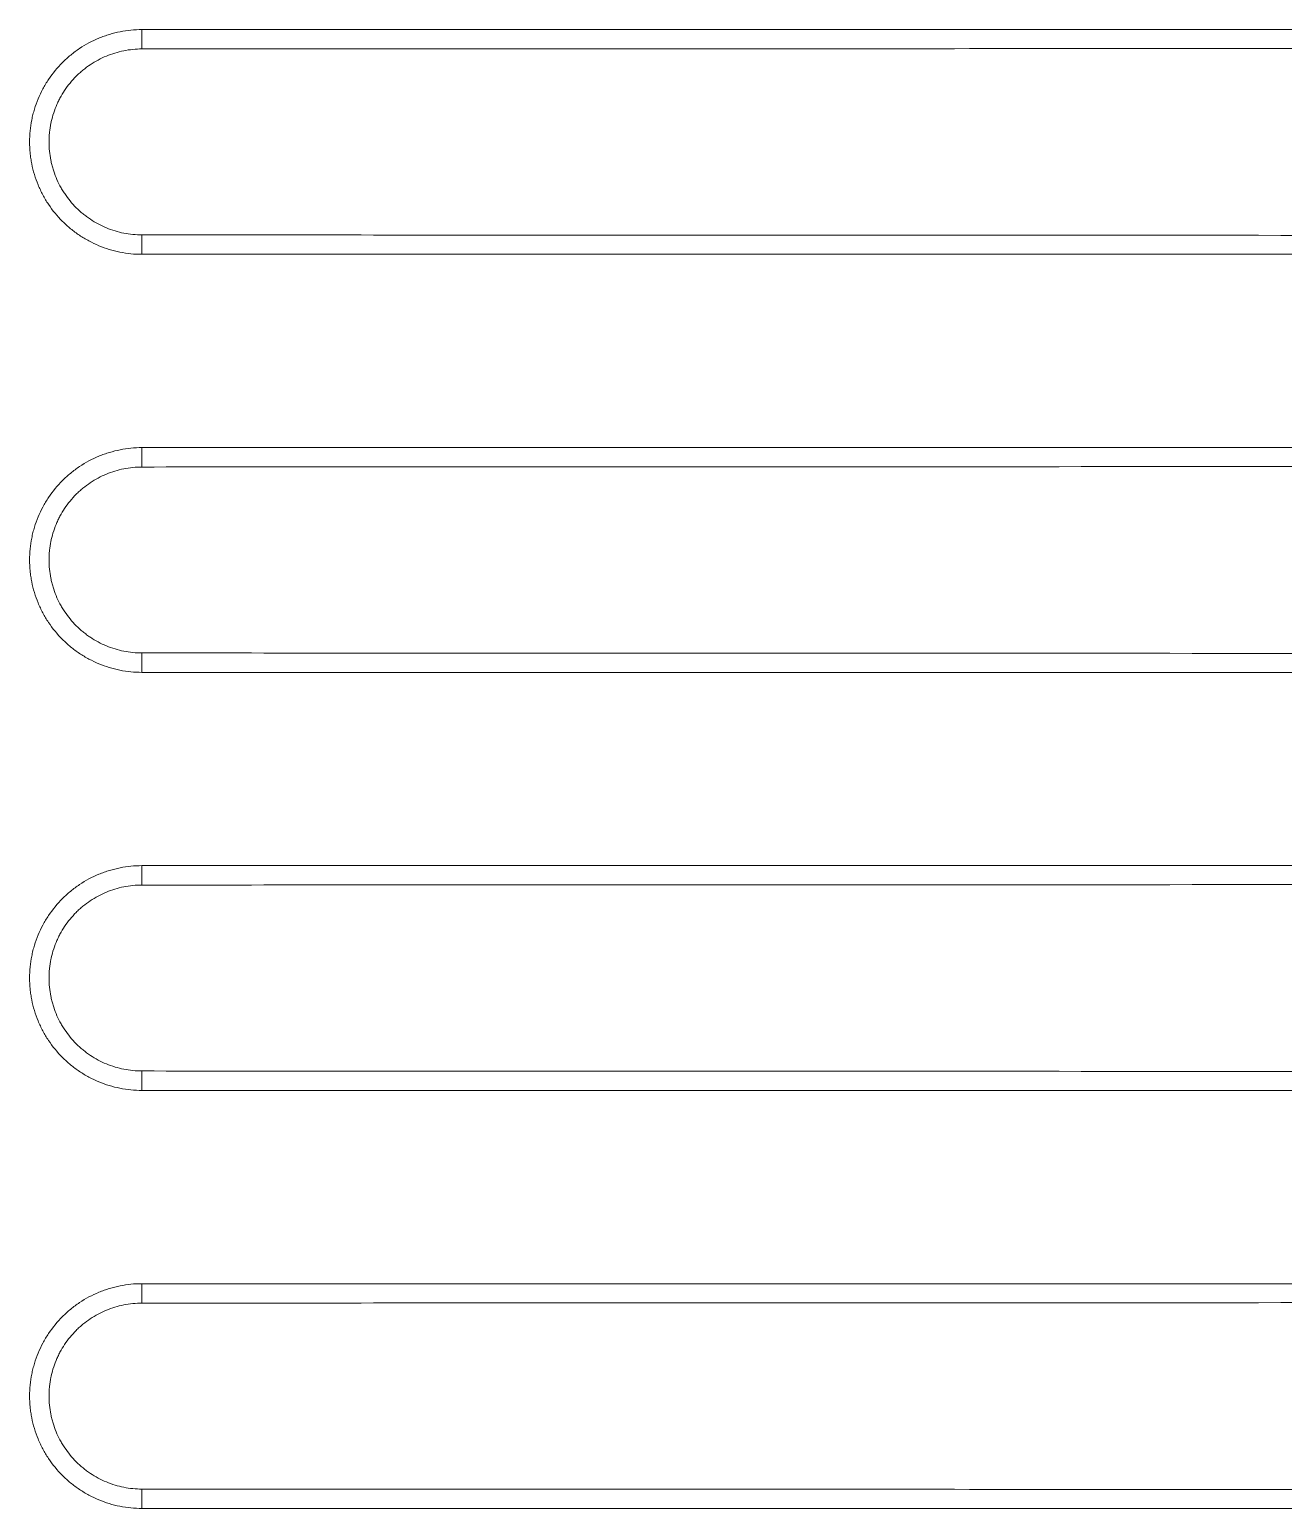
# Model space of a CAD drawing. Header units: millimetres. Extents: x -195 to 1349, y 148 to 750.
# Drawn here: x 928.65 to 942.15, y 327.53 to 343.44 of the extents above; entities that cross this region are included whole.
import ezdxf

# ---------------------------------------------------------------- set-up
doc = ezdxf.new("R2010")
doc.units = ezdxf.units.MM
doc.layers.add('4', color=7, linetype='CONTINUOUS', true_color=0xffffff)

msp = doc.modelspace()

# ---------------------------------------------------------------- linework, layer by layer
at = {"layer": '4', "color": 7, "linetype": 'Continuous', "lineweight": 18}
for points, knots in [([(929.8594313055573, 343.4448865839693), (929.779525715519, 343.444886583966), (929.700956204602, 343.4370463798177), (929.5850239839688, 343.4140073770349), (929.546706784064, 343.4044095924491), (929.4897199045556, 343.3871438973496), (929.4707745079874, 343.3808967276975), (929.4331931270101, 343.3674644139954), (929.4146442308963, 343.36031221749), (929.3231063708101, 343.3223752770695), (929.2536432515194, 343.2852322045211), (929.1714803029906, 343.2303890263139), (929.155288129558, 343.2189868362162), (929.123380177806, 343.1953233493496), (929.1076248432634, 343.1830290045037), (929.0613902878572, 343.1450934435926), (929.0320293707007, 343.1185014840829), (928.9483422880575, 343.0348125615028), (928.898271486315, 342.9739274545932), (928.8430039835482, 342.8913038845338), (928.8322951487811, 342.8744001107251), (928.811817372218, 342.8402357925248), (928.8020375923232, 342.8229648220594), (928.7740463523846, 342.7705974957131), (928.7571772448216, 342.7349490884828), (928.7270093727261, 342.6621839468008), (928.7137066854143, 342.6250688256183), (928.6964415581062, 342.5682903144032), (928.6911358663485, 342.5491793455552), (928.6814408922962, 342.5105805283972), (928.6770455343084, 342.4910513592795), (928.6576171830483, 342.3934803849387), (928.649924485854, 342.3150101963772), (928.6498451867697, 342.1967014010235), (928.6517747237405, 342.1571621273142), (928.6575940911006, 342.0976991722063), (928.6600293548971, 342.0778394347233), (928.665836808358, 342.0385059544802), (928.6692132170351, 342.0189776156818), (928.6884766588119, 341.9220331953863), (928.7112867196786, 341.8466441771395), (928.7490984030813, 341.7551306839213), (928.7571380273093, 341.7369677351212), (928.7741710200253, 341.7009210939395), (928.7831542322167, 341.6830660334153), (928.8112279826489, 341.6304977722926), (928.8315226628542, 341.5965841521896), (928.8971597528665, 341.4982507897088), (928.9471212440408, 341.4371425024442), (929.017629400179, 341.3665327614531), (929.0320686350977, 341.3527699251378), (929.0614672371324, 341.3260968360053), (929.1064139604259, 341.2872979314001), (929.1538717690482, 341.2520807557826), (929.2193439964915, 341.2082556098924), (929.2531949740023, 341.1879332417504), (929.3231227673685, 341.1504633675982), (929.3593642346974, 341.1332645453747), (929.4692732684332, 341.0876750600502), (929.544621948979, 341.0646675031336), (929.6608101907664, 341.0414165845723), (929.7001179244796, 341.0355451542284), (929.7796199187956, 341.0277060314402), (929.8194739200198, 341.025767030558), (929.859428759792, 341.0257669516313)], [0, 0, 0, 0, 0.06250000000001088, 0.06250000000001088, 0.09375000000002172, 0.09375000000002172, 0.1093750000000263, 0.1093750000000263, 0.125000000000031, 0.125000000000031, 0.1875000000000436, 0.1875000000000436, 0.2031250000000429, 0.2031250000000429, 0.2187500000000422, 0.2187500000000422, 0.2500000000000528, 0.2500000000000528, 0.31250000000007, 0.31250000000007, 0.3281250000000705, 0.3281250000000705, 0.343750000000071, 0.343750000000071, 0.3750000000000724, 0.3750000000000724, 0.4062500000000738, 0.4062500000000738, 0.4218750000000813, 0.4218750000000813, 0.4375000000000888, 0.4375000000000888, 0.5000000000001081, 0.5000000000001081, 0.5312500000001233, 0.5312500000001233, 0.546875000000131, 0.546875000000131, 0.5625000000001386, 0.5625000000001386, 0.625000000000156, 0.625000000000156, 0.6406250000001564, 0.6406250000001564, 0.6562500000001568, 0.6562500000001568, 0.6875000000001523, 0.6875000000001523, 0.7500000000001282, 0.7500000000001282, 0.7656250000001145, 0.7656250000001145, 0.7812500000001008, 0.8125000000000888, 0.8125000000000888, 0.8437500000000768, 0.8437500000000768, 0.8750000000000648, 0.8750000000000648, 0.9375000000000367, 0.9375000000000367, 0.9687500000000183, 0.9687500000000183, 1, 1, 1, 1]), ([(946.8880304366508, 343.444886583969), (944.3433805259689, 343.4448865839341), (941.798730615287, 343.4448865839882), (937.5216391145302, 343.4448865840702), (935.7891975244554, 343.4448865841009), (932.6576477247728, 343.4448865840984), (931.258539515165, 343.4448865840762), (929.8594313055573, 343.4448865840175)], [0, 0, 0, 0, 0.4483016878415163, 0.4483016878415163, 0.7535132164125566, 0.7535132164125566, 1, 1, 1, 1]), ([(929.8594289983554, 341.2344874425121), (929.7933529688996, 341.2345117773559), (929.728366833125, 341.2409226283802), (929.6325019203332, 341.2599982631438), (929.6008169436445, 341.2679389097182), (929.5379953916525, 341.2870337037622), (929.5067733439446, 341.2982413588609), (929.4461977947499, 341.3233568562872), (929.3872089130888, 341.3513319307582), (929.3312661829971, 341.3847969424197), (929.2904879042521, 341.4120201413516), (929.2770892984325, 341.4214444552842), (929.250687660827, 341.4410060078179), (929.2376518129674, 341.4511713093444), (929.1994086675288, 341.4825533775952), (929.1751491370389, 341.5045729482136), (929.1059312573907, 341.5737956256762), (929.0645188233509, 341.624149550122), (929.0188099910631, 341.6924738073776), (929.0099552814056, 341.7064545148057), (928.9930155394675, 341.7347230363418), (928.984925034431, 341.7490127848394), (928.9617626413078, 341.7923366174327), (928.9477924486273, 341.8218222447551), (928.9228278591308, 341.882013165434), (928.9118054810742, 341.9127069903394), (928.897517776715, 341.9596682217799), (928.893129854469, 341.9754755187495), (928.8851140409863, 342.0074016206177), (928.8814804160653, 342.0235572284823), (928.8718268431376, 342.0719952599209), (928.8622787455286, 342.1367512859887), (928.8589880719649, 342.2018311368926), (928.8589290411128, 342.2670782269302), (928.8604813977202, 342.2997836346212), (928.8652829824694, 342.3489697277286), (928.8673011005328, 342.3654027393599), (928.8721175178711, 342.3979479369517), (928.8861255418735, 342.4787327780643), (928.9096985054293, 342.5567062050405), (928.9409586469951, 342.632420146653), (928.9476013285139, 342.6474481106277), (928.9616766653675, 342.6772718422795), (928.9691045127615, 342.6920511842189), (928.9923219600021, 342.7355544359855), (929.0091165183046, 342.7636105492993), (929.0633953965319, 342.8449792338912), (929.104709035554, 342.8955395037318), (929.1630042311897, 342.9539579293676), (929.17496045133, 342.9653478384921), (929.1992913465733, 342.9874150376789), (929.2116892371286, 342.9981162512188), (929.2495640002251, 343.0292459526034), (929.275716634061, 343.0487081231396), (929.3298719476328, 343.0849869570068), (929.3578546242584, 343.1018322241536), (929.4156894063244, 343.1328495342847), (929.4456827174263, 343.1470647385337), (929.5063158007036, 343.1722405619653), (929.5678345326594, 343.1942524091132), (929.6310449495369, 343.2102207187909), (929.6951289457412, 343.2230681698944), (929.7276331580381, 343.2279631657434), (929.7934039356965, 343.234519898595), (929.8263752351088, 343.236153990806), (929.8594312807461, 343.2361660939239)], [0, 0, 0, 0, 0.06249999999996864, 0.06249999999996864, 0.09374999999995427, 0.09374999999995427, 0.1249999999999399, 0.1249999999999399, 0.1562499999999255, 0.1874999999999112, 0.1874999999999112, 0.2031249999999077, 0.2031249999999077, 0.2187499999999042, 0.2187499999999042, 0.2499999999998971, 0.2499999999998971, 0.3124999999998925, 0.3124999999998925, 0.3281249999998987, 0.3281249999998987, 0.3437499999999048, 0.3437499999999048, 0.3749999999999117, 0.3749999999999117, 0.4062499999999186, 0.4062499999999186, 0.421874999999924, 0.421874999999924, 0.4374999999999294, 0.4374999999999294, 0.4687499999999272, 0.4999999999999251, 0.4999999999999251, 0.531249999999923, 0.531249999999923, 0.5468749999999153, 0.5468749999999153, 0.5624999999999076, 0.6249999999999005, 0.6249999999999005, 0.6406249999999005, 0.6406249999999005, 0.6562499999999006, 0.6562499999999006, 0.6874999999999064, 0.6874999999999064, 0.7499999999999182, 0.7499999999999182, 0.7656249999999187, 0.7656249999999187, 0.7812499999999194, 0.7812499999999194, 0.8124999999999308, 0.8124999999999308, 0.8437499999999424, 0.8437499999999424, 0.8749999999999539, 0.8749999999999539, 0.9062499999999655, 0.9374999999999769, 0.9374999999999769, 0.9687499999999885, 0.9687499999999885, 1, 1, 1, 1]), ([(946.8880304366508, 343.2424009329093), (944.3434155779585, 343.2414692494294), (941.7988007192662, 343.2405375660386), (937.5217267445042, 343.2389715613472), (935.7892676284346, 343.2383372400496), (932.6576827684919, 343.2371906438302), (931.258557024619, 343.2366783689196), (929.859431280746, 343.2361660939723)], [0, 0, 0, 0, 0.4482955119317479, 0.4482955119317479, 0.7535101276863698, 0.7535101276863698, 1, 1, 1, 1]), ([(946.8880304366504, 341.2282526026886), (944.3434155779582, 341.229184286213), (941.798800719266, 341.2301159696696), (937.5217267445032, 341.2316819744215), (935.7892676284328, 341.2323162957298), (932.6576820076933, 341.2334628921935), (931.2585555030244, 341.2339751673478), (929.8594289983554, 341.234487442511)], [0, 0, 0, 0, 0.448295451845468, 0.448295451845468, 0.7535100266914697, 0.7535100266914697, 1, 1, 1, 1]), ([(946.8880304366504, 341.0257669516289), (944.3433805259685, 341.0257669517084), (941.7987306152866, 341.02576695172), (937.5216391145291, 341.0257669516985), (935.7891975244535, 341.0257669516785), (932.6576468761825, 341.0257669516467), (931.2585378179873, 341.025766951634), (929.859428759792, 341.0257669516301)], [0, 0, 0, 0, 0.4483016208207015, 0.4483016208207015, 0.7535131037629493, 0.7535131037629493, 1, 1, 1, 1]), ([(929.8594313055571, 338.9448865839693), (929.779525714107, 338.944886583966), (929.7009562018244, 338.9370463795478), (929.5850239792127, 338.9140073759486), (929.5467067786594, 338.9044095910263), (929.4897198981965, 338.8871438953156), (929.4707745012877, 338.8808967254324), (929.4331931197664, 338.8674644112769), (929.4146442233905, 338.860312214527), (929.32310636202, 338.822375272836), (929.2536432418335, 338.7852321990337), (929.1714802923478, 338.7303890189655), (929.1552881187378, 338.7189868284707), (929.1233801666413, 338.6953233407906), (929.1076248319177, 338.6830289955065), (929.0613902762417, 338.6450934334384), (929.0320293589481, 338.6185014731192), (928.9483422760788, 338.5348125479456), (928.8982714743444, 338.4739274391658), (928.8430039718947, 338.3913038664953), (928.832295137225, 338.3744000921545), (928.8118173609821, 338.34023577307), (928.802037581259, 338.3229648021579), (928.7740463418751, 338.270597474455), (928.7571772347366, 338.2349490662978), (928.7270093636241, 338.1621839227068), (928.7137066768607, 338.1250688005463), (928.6964415504873, 338.0682902878183), (928.6911358590598, 338.0491793184584), (928.6814408857114, 338.0105805002586), (928.6770455281252, 337.9910513306905), (928.6576171789492, 337.8934803544981), (928.6499244836035, 337.8150101644458), (928.6498451878613, 337.6967013668259), (928.6517747259868, 337.657162092359), (928.6575940952206, 337.5976991361073), (928.6600293596466, 337.5778393984172), (928.6658368143815, 337.5385059178221), (928.6692132237297, 337.5189775788578), (928.6884766687886, 337.422033157711), (928.7112867325475, 337.3466441388612), (928.7490984199044, 337.2551306449885), (928.7571380449733, 337.2369676960721), (928.7741710393742, 337.2009210546588), (928.7831542522924, 337.183065994296), (928.8112280049902, 337.1304977335134), (928.8315226867386, 337.0965841136604), (928.8971597816311, 336.9982507521097), (928.9471212761752, 336.9371424655487), (929.0176294369887, 336.8665327257689), (929.0320686725227, 336.8527698900396), (929.0614672760562, 336.826096801833), (929.1064140016279, 336.7872978986595), (929.15387181255, 336.7520807245041), (929.219344043211, 336.7082555807795), (929.2531950223499, 336.6879332137478), (929.3231228190881, 336.6504633419811), (929.3593642879027, 336.6332645212556), (929.4692733251283, 336.5876750406331), (929.5446220080669, 336.564667487086), (929.6608102535927, 336.5414165741116), (929.7001179889817, 336.5355451456851), (929.7796199849147, 336.5277060271039), (929.8194739868941, 336.5257670283689), (929.8594288273705, 336.5257669516311)], [0, 0, 0, 0, 0.06249999999996947, 0.06249999999996947, 0.09374999999995527, 0.09374999999995527, 0.109374999999955, 0.109374999999955, 0.1249999999999547, 0.1249999999999547, 0.1874999999999249, 0.1874999999999249, 0.203124999999919, 0.203124999999919, 0.2187499999999131, 0.2187499999999131, 0.2499999999999166, 0.2499999999999166, 0.3124999999999313, 0.3124999999999313, 0.3281249999999327, 0.3281249999999327, 0.3437499999999342, 0.3437499999999342, 0.3749999999999222, 0.3749999999999222, 0.4062499999999102, 0.4062499999999102, 0.4218749999999094, 0.4218749999999094, 0.4374999999999087, 0.4374999999999087, 0.4999999999999035, 0.4999999999999035, 0.5312499999999009, 0.5312499999999009, 0.5468749999999045, 0.5468749999999045, 0.5624999999999081, 0.5624999999999081, 0.6249999999999246, 0.6249999999999246, 0.6406249999999283, 0.6406249999999283, 0.6562499999999319, 0.6562499999999319, 0.6874999999999445, 0.6874999999999445, 0.7499999999999696, 0.7499999999999696, 0.765624999999972, 0.765624999999972, 0.7812499999999745, 0.8124999999999793, 0.8124999999999793, 0.8437499999999841, 0.8437499999999841, 0.874999999999989, 0.874999999999989, 0.9374999999999946, 0.9374999999999946, 0.9687499999999972, 0.9687499999999972, 1, 1, 1, 1]), ([(946.8880304366508, 338.944886583969), (944.3433805259689, 338.9448865839341), (941.7987306152869, 338.9448865839881), (937.5216391145302, 338.9448865840702), (935.7891975244554, 338.9448865841009), (932.6576477247727, 338.9448865840984), (931.2585395151649, 338.9448865840762), (929.8594313055571, 338.9448865840175)], [0, 0, 0, 0, 0.4483016878415091, 0.4483016878415091, 0.753513216412544, 0.753513216412544, 1, 1, 1, 1]), ([(929.8594290594119, 336.7344874424896), (929.7933530286871, 336.7345117733808), (929.7283668912771, 336.740922620648), (929.6325019755194, 336.759998250243), (929.6008169977563, 336.7679388951727), (929.5379954434468, 336.7870336861173), (929.5067733945314, 336.7982413397465), (929.4461978428948, 336.823356834466), (929.3872086812275, 336.8513314063937), (929.3312662257504, 336.8847969158557), (929.2904879448095, 336.9120201132872), (929.2770893382585, 336.9214444267703), (929.2506876991484, 336.9410059784307), (929.2376518505063, 336.9511712795583), (929.1994087029002, 336.9825533465337), (929.1751491709409, 337.0045729164119), (929.1059312868533, 337.0737955920066), (929.0645188497288, 337.1241495156011), (929.0188100136045, 337.1924737724563), (929.0099553031573, 337.206454479815), (928.9930155597852, 337.2347230011283), (928.9849250540383, 337.2490127495433), (928.9617626587935, 337.2923365819699), (928.9477924647108, 337.321822209288), (928.9228278723893, 337.3820131301558), (928.9118054929862, 337.4127069552837), (928.8975177866082, 337.4596681872139), (928.8931298636969, 337.4754754843759), (928.8851140489066, 337.5074015866907), (928.8814804233566, 337.5235571947522), (928.8718268486349, 337.5719952266259), (928.862278748684, 337.6367512534748), (928.858988073014, 337.701831105545), (928.8589290401194, 337.7670781969447), (928.8604813958149, 337.799783605417), (928.8652829792748, 337.8489696998475), (928.867301096913, 337.8654027118038), (928.872117513426, 337.8979479100115), (928.8861255354755, 337.9787327527584), (928.9096984974927, 338.0567061818651), (928.9409586380402, 338.1324201259519), (928.9476013193815, 338.1474480904391), (928.9616766559427, 338.1772718231483), (928.9691045031109, 338.1920511654099), (928.9923219497775, 338.2355544182802), (929.0091165077843, 338.2636105323861), (929.0633953854085, 338.3449792195009), (929.1047090244288, 338.395539491198), (929.1630042207544, 338.4539579192565), (929.1749604407703, 338.4653478286002), (929.1992913360223, 338.4874150284244), (929.2116892266072, 338.4981162422881), (929.2495639898693, 338.5292459446582), (929.275716623916, 338.5487081158698), (929.3298719381253, 338.5849869511114), (929.3578546151932, 338.6018322189313), (929.4156893983912, 338.6328495303906), (929.4456827099692, 338.6470647351646), (929.506315793835, 338.6722405593862), (929.5678344773823, 338.6942525830821), (929.6310449446642, 338.7102207176706), (929.6951289422998, 338.723068169348), (929.7276331557927, 338.7279631654618), (929.7934039344964, 338.7345198985331), (929.8263752344833, 338.7361539908057), (929.8594312807465, 338.7361660939239)], [0, 0, 0, 0, 0.06250000000001867, 0.06250000000001867, 0.09375000000002019, 0.09375000000002019, 0.1250000000000217, 0.1250000000000217, 0.1562500000000233, 0.1875000000000248, 0.1875000000000248, 0.2031250000000219, 0.2031250000000219, 0.218750000000019, 0.218750000000019, 0.2500000000000233, 0.2500000000000233, 0.312500000000032, 0.312500000000032, 0.3281250000000333, 0.3281250000000333, 0.3437500000000345, 0.3437500000000345, 0.375000000000037, 0.375000000000037, 0.4062500000000396, 0.4062500000000396, 0.4218750000000409, 0.4218750000000409, 0.4375000000000421, 0.4375000000000421, 0.4687500000000446, 0.5000000000000471, 0.5000000000000471, 0.5312500000000496, 0.5312500000000496, 0.5468750000000568, 0.5468750000000568, 0.5625000000000641, 0.6250000000000667, 0.6250000000000667, 0.6406250000000723, 0.6406250000000723, 0.6562500000000778, 0.6562500000000778, 0.6875000000000826, 0.6875000000000826, 0.7500000000000923, 0.7500000000000923, 0.7656250000000948, 0.7656250000000948, 0.7812500000000973, 0.7812500000000973, 0.8125000000000834, 0.8125000000000834, 0.8437500000000695, 0.8437500000000695, 0.8750000000000556, 0.8750000000000556, 0.9062500000000417, 0.9375000000000279, 0.9375000000000279, 0.968750000000014, 0.968750000000014, 1, 1, 1, 1]), ([(946.8880304366508, 338.7424009329093), (944.3434155779585, 338.7414692494294), (941.7988007192662, 338.7405375660386), (937.5217267445042, 338.7389715613472), (935.7892676284346, 338.7383372400496), (932.6576827684921, 338.7371906438302), (931.2585570246192, 338.7366783689196), (929.8594312807465, 338.7361660939723)], [0, 0, 0, 0, 0.4482955119317614, 0.4482955119317614, 0.7535101276863927, 0.7535101276863927, 1, 1, 1, 1]), ([(946.8880304366504, 336.7282526026886), (944.3434155779582, 336.729184286213), (941.798800719266, 336.7301159696696), (937.5217267445032, 336.7316819744215), (935.7892676284328, 336.7323162957298), (932.6576820280454, 336.733462892186), (931.2585555437287, 336.7339751673329), (929.8594290594119, 336.7344874424886)], [0, 0, 0, 0, 0.4482954534528434, 0.4482954534528434, 0.7535100293932002, 0.7535100293932002, 1, 1, 1, 1]), ([(946.8880304366504, 336.5257669516288), (944.3433805259685, 336.5257669517083), (941.7987306152866, 336.52576695172), (937.5216391145291, 336.5257669516985), (935.7891975244535, 336.5257669516785), (932.6576468987088, 336.5257669516466), (931.2585378630397, 336.525766951634), (929.8594288273705, 336.5257669516301)], [0, 0, 0, 0, 0.4483016225998009, 0.4483016225998009, 0.7535131067532904, 0.7535131067532904, 1, 1, 1, 1]), ([(929.8594313055564, 334.4448865839693), (929.7795257233025, 334.4448865839657), (929.7009562199166, 334.4370463813054), (929.585024010193, 334.4140073830243), (929.5467068138644, 334.4044096002944), (929.48971993962, 334.3871439085651), (929.4707745449293, 334.3808967401876), (929.4331931669527, 334.3674644289854), (929.4146442722844, 334.3603122338288), (929.3231064192805, 334.3223753004138), (929.2536433049295, 334.28523223478), (929.1714803616774, 334.2303890668348), (929.1552881892239, 334.218986878927), (929.1233802393714, 334.195323396546), (929.107624905826, 334.1830290541171), (929.0613903519088, 334.145093499586), (929.0320294355082, 334.1185015445402), (928.9483423541114, 334.0348126362614), (928.898271552325, 333.9739275396649), (928.843004047809, 333.8913039840052), (928.8322952125059, 333.8744002131298), (928.8118174341763, 333.8402358998047), (928.8020376533354, 333.8229649318029), (928.7740464103385, 333.7705976129375), (928.7571773004338, 333.734949210819), (928.7270094229175, 333.662184079664), (928.7137067325818, 333.6250689638738), (928.6964416001201, 333.5682904610014), (928.6911359065413, 333.5491794949768), (928.6814409286079, 333.5105806835638), (928.6770455684049, 333.4910515169297), (928.6576172056521, 333.3934805527994), (928.6499244982637, 333.3150103724588), (928.6498451807502, 333.196701589602), (928.6517747113529, 333.15716232007), (928.6575940683808, 333.0976993712694), (928.6600293287067, 333.077839634929), (928.6658367751425, 333.0385061566265), (928.6692131801187, 333.0189778187432), (928.6884766037971, 332.9220334031426), (928.7112866487148, 332.8466443882211), (928.7490983103122, 332.7551308986123), (928.7571379299034, 332.7369679504533), (928.7741709133277, 332.7009213105487), (928.7831541215119, 332.6830662491339), (928.8112278594506, 332.6304979861366), (928.8315225311467, 332.5965843646546), (928.8971595942471, 332.4982509970445), (928.9471210668387, 332.4371427059008), (929.017629197195, 332.3665329582298), (929.0320684287223, 332.3527701186829), (929.0614670224916, 332.3260970244447), (929.1064137332211, 332.2872981119443), (929.1538715291622, 332.2520809282645), (929.2193437388618, 332.2082557704326), (929.2531947073943, 332.187933396168), (929.3231224821661, 332.150463508861), (929.3593639413019, 332.1332646783769), (929.4692729557933, 332.0876751671234), (929.544621623146, 332.0646675916272), (929.660809844317, 332.041416642257), (929.7001175687896, 332.0355452013395), (929.7796195541875, 332.0277060553527), (929.8194735512432, 332.02576704263), (929.859428387131, 332.0257669516321)], [0, 0, 0, 0, 0.06249999999996259, 0.06249999999996259, 0.09374999999994388, 0.09374999999994388, 0.1093749999999345, 0.1093749999999345, 0.1249999999999252, 0.1249999999999252, 0.1874999999999021, 0.1874999999999021, 0.2031249999999001, 0.2031249999999001, 0.2187499999998981, 0.2187499999998981, 0.2499999999998941, 0.2499999999998941, 0.312499999999894, 0.312499999999894, 0.3281249999998917, 0.3281249999998917, 0.3437499999998894, 0.3437499999998894, 0.3749999999998945, 0.3749999999998945, 0.4062499999998995, 0.4062499999998995, 0.4218749999998968, 0.4218749999998968, 0.4374999999998941, 0.4374999999998941, 0.4999999999998919, 0.4999999999998919, 0.5312499999998906, 0.5312499999998906, 0.5468749999998895, 0.5468749999998895, 0.5624999999998884, 0.5624999999998884, 0.624999999999897, 0.624999999999897, 0.6406249999999016, 0.6406249999999016, 0.6562499999999062, 0.6562499999999062, 0.6874999999999207, 0.6874999999999207, 0.7499999999999466, 0.7499999999999466, 0.7656249999999474, 0.7656249999999474, 0.781249999999948, 0.8124999999999579, 0.8124999999999579, 0.8437499999999677, 0.8437499999999677, 0.8749999999999776, 0.8749999999999776, 0.9374999999999931, 0.9374999999999931, 0.9687499999999966, 0.9687499999999966, 1, 1, 1, 1]), ([(946.8880304366508, 334.444886583969), (944.3433805259689, 334.4448865839341), (941.798730615287, 334.4448865839881), (937.5216391145302, 334.4448865840702), (935.7891975244554, 334.4448865841009), (932.6576477247725, 334.4448865840984), (931.2585395151644, 334.4448865840762), (929.8594313055564, 334.4448865840175)], [0, 0, 0, 0, 0.4483016878414908, 0.4483016878414908, 0.7535132164125137, 0.7535132164125137, 1, 1, 1, 1]), ([(929.8594292889783, 332.2344874424051), (929.7933532534823, 332.2345117584349), (929.7283671099228, 332.2409225915754), (929.6325021830139, 332.2599982017375), (929.6008172012114, 332.2679388404828), (929.5379956381885, 332.2870336197741), (929.5067735847335, 332.2982412678781), (929.4461980239153, 332.3233567524202), (929.3872091298576, 332.3513318145399), (929.3312663864986, 332.3847968159771), (929.2904880973012, 332.4120200077674), (929.2770894880008, 332.4214443195607), (929.2506878432339, 332.4410058679368), (929.2376519916493, 332.4511711675648), (929.199408835894, 332.4825532297448), (929.1751492984092, 332.50457279684), (929.1059313976302, 332.5737954654116), (929.0645189489072, 332.6241493858051), (929.0188100983585, 332.6924736411552), (929.0099553849424, 332.7064543482527), (928.9930156361784, 332.7347228687278), (928.9849251277606, 332.7490126168329), (928.9617627245387, 332.7923364486326), (928.947792525184, 332.8218220759344), (928.9228279222403, 332.8820129975123), (928.9118055377744, 332.9127068234771), (928.8975178238061, 332.9596680572485), (928.893129898394, 332.9754753551336), (928.8851140786869, 333.0074014591274), (928.8814804507721, 333.0235570679293), (928.8718268693044, 333.0719951014391), (928.8622787605484, 333.1367511312244), (928.8589880769581, 333.2018309876796), (928.8589290363839, 333.2670780842014), (928.8604813886512, 333.2997834956105), (928.865282967263, 333.3489695950162), (928.8673010833027, 333.3654026081944), (928.8721174967122, 333.3979478087178), (928.8861255114189, 333.4787326576099), (928.9096984676519, 333.556706094727), (928.9409586043703, 333.6324200481167), (928.9476012850442, 333.6474480145305), (928.9616766205062, 333.6772717512155), (928.969104466825, 333.6920510946887), (928.9923219113338, 333.735554351709), (929.0091164682283, 333.7636104687928), (929.0633953435845, 333.8449791653939), (929.104708982598, 333.8955394440709), (929.1630041815176, 333.9539578812388), (929.1749604010665, 333.9653477914064), (929.1992912963503, 333.9874149936273), (929.2116891870476, 333.9981162087089), (929.2495639509316, 334.029245914784), (929.2757165857709, 334.0487080885353), (929.3298719023771, 334.0849869289445), (929.357854581108, 334.1018321992956), (929.4156893685625, 334.1328495157486), (929.4456826819303, 334.1470647224963), (929.5063157680084, 334.1722405496886), (929.5678344545196, 334.1942525763681), (929.6310449263422, 334.2102207134578), (929.6951289293595, 334.2230681672932), (929.7276331473489, 334.227963164403), (929.7934039299828, 334.2345198983002), (929.8263752321299, 334.2361539908049), (929.8594312807465, 334.2361660939239)], [0, 0, 0, 0, 0.06250000000001808, 0.06250000000001808, 0.09375000000001928, 0.09375000000001928, 0.1250000000000205, 0.1250000000000205, 0.1562500000000217, 0.1875000000000229, 0.1875000000000229, 0.2031250000000271, 0.2031250000000271, 0.2187500000000314, 0.2187500000000314, 0.2500000000000501, 0.2500000000000501, 0.3125000000001064, 0.3125000000001064, 0.3281250000001223, 0.3281250000001223, 0.3437500000001382, 0.3437500000001382, 0.37500000000017, 0.37500000000017, 0.4062500000002018, 0.4062500000002018, 0.4218750000002177, 0.4218750000002177, 0.4375000000002336, 0.4375000000002336, 0.4687500000002525, 0.5000000000002713, 0.5000000000002713, 0.5312500000002902, 0.5312500000002902, 0.5468750000002931, 0.5468750000002931, 0.562500000000296, 0.6250000000002894, 0.6250000000002894, 0.6406250000002841, 0.6406250000002841, 0.6562500000002789, 0.6562500000002789, 0.6875000000002506, 0.6875000000002506, 0.7500000000002123, 0.7500000000002123, 0.7656250000002027, 0.7656250000002027, 0.7812500000001932, 0.7812500000001932, 0.8125000000001655, 0.8125000000001655, 0.843750000000138, 0.843750000000138, 0.8750000000001104, 0.8750000000001104, 0.9062500000000828, 0.9375000000000552, 0.9375000000000552, 0.9687500000000276, 0.9687500000000276, 1, 1, 1, 1]), ([(946.8880304366508, 334.2424009329093), (944.3434155779585, 334.2414692494294), (941.7988007192662, 334.2405375660386), (937.5217267445042, 334.2389715613472), (935.7892676284346, 334.2383372400496), (932.6576827684921, 334.2371906438302), (931.2585570246192, 334.2366783689196), (929.8594312807464, 334.2361660939723)], [0, 0, 0, 0, 0.4482955119317596, 0.4482955119317596, 0.7535101276863896, 0.7535101276863896, 1, 1, 1, 1]), ([(946.8880304366504, 332.2282526026886), (944.3434155779582, 332.229184286213), (941.798800719266, 332.2301159696696), (937.5217267445032, 332.2316819744215), (935.7892676284328, 332.2323162957298), (932.6576821045676, 332.2334628921579), (931.2585556967729, 332.2339751672769), (929.8594292889782, 332.2344874424045)], [0, 0, 0, 0, 0.4482954594964146, 0.4482954594964146, 0.7535100395514374, 0.7535100395514374, 1, 1, 1, 1]), ([(946.8880304366504, 332.0257669516288), (944.3433805259685, 332.0257669517083), (941.7987306152866, 332.02576695172), (937.5216391145291, 332.0257669516985), (935.7891975244535, 332.0257669516785), (932.6576467519621, 332.0257669516467), (931.2585375695465, 332.025766951634), (929.859428387131, 332.0257669516301)], [0, 0, 0, 0, 0.4483016110098809, 0.4483016110098809, 0.7535130872727527, 0.7535130872727527, 1, 1, 1, 1]), ([(929.859431305557, 329.9448865839693), (929.7795257240864, 329.9448865839658), (929.7009562214582, 329.9370463814552), (929.5850240128324, 329.9140073836271), (929.5467068168635, 329.904409601084), (929.4897199431489, 329.8871439096938), (929.4707745486471, 329.8808967414445), (929.4331931709723, 329.8674644304939), (929.4146442764495, 329.8603122354731), (929.3231064241584, 329.822375302763), (929.2536433103044, 329.785232237825), (929.1714803675831, 329.7303890709126), (929.1552881952282, 329.7189868832251), (929.1233802455668, 329.6953234012955), (929.1076249121217, 329.6830290591097), (929.0613903583542, 329.6450935052205), (929.0320294420299, 329.618501550624), (928.9483423607583, 329.5348126437843), (928.8982715589674, 329.4739275482256), (928.8430040542754, 329.3913039940147), (928.8322952189183, 329.3744002234346), (928.811817440411, 329.3402359106), (928.8020376594748, 329.3229649428461), (928.7740464161702, 329.2705976247335), (928.7571773060299, 329.2349492231293), (928.7270094279681, 329.1621840930335), (928.713706737328, 329.125068977786), (928.6964416043479, 329.068290475753), (928.6911359105857, 329.0491795100126), (928.6814409322618, 329.0105806991776), (928.6770455718358, 328.9910515327935), (928.6576172079267, 328.8934805696906), (928.6499244995124, 328.8150103901772), (928.6498451801446, 328.6967016085778), (928.6517747101063, 328.6571623394664), (928.6575940660946, 328.5976993913004), (928.6600293260713, 328.5778396550748), (928.6658367718001, 328.5385061769675), (928.6692131764039, 328.5189778391764), (928.6884765982611, 328.4220334240482), (928.7112866415739, 328.3466444094613), (928.7490983009773, 328.2551309202157), (928.7571379201017, 328.2369679721212), (928.7741709025913, 328.200921332345), (928.783154110372, 328.1830662708406), (928.8112278470537, 328.1304980076547), (928.8315225178936, 328.096584386034), (928.8971595782859, 327.9982510179076), (928.9471210490078, 327.9371427263735), (929.0176291767698, 327.8665329780304), (929.0320684079558, 327.8527701381584), (929.0614670008933, 327.8260970434063), (929.1064137103587, 327.7872981301115), (929.1538715050237, 327.7520809456204), (929.2193437129379, 327.708255786587), (929.2531946805669, 327.6879334117063), (929.3231224534677, 327.6504635230755), (929.3593639117792, 327.6332646917602), (929.4692729243338, 327.5876751778976), (929.544621590359, 327.5646676005318), (929.6608098094557, 327.5414166480615), (929.7001175329983, 327.5355452060801), (929.779619517499, 327.5277060577588), (929.819473514135, 327.5257670438447), (929.8594283496318, 327.5257669516322)], [0, 0, 0, 0, 0.06250000000002162, 0.06250000000002162, 0.09375000000002703, 0.09375000000002703, 0.1093750000000297, 0.1093750000000297, 0.1250000000000324, 0.1250000000000324, 0.1875000000000558, 0.1875000000000558, 0.2031250000000541, 0.2031250000000541, 0.2187500000000523, 0.2187500000000523, 0.2500000000000557, 0.2500000000000557, 0.3125000000000625, 0.3125000000000625, 0.3281250000000679, 0.3281250000000679, 0.3437500000000734, 0.3437500000000734, 0.3750000000000843, 0.3750000000000843, 0.4062500000000953, 0.4062500000000953, 0.4218750000001007, 0.4218750000001007, 0.4375000000001061, 0.4375000000001061, 0.5000000000001195, 0.5000000000001195, 0.5312500000001206, 0.5312500000001206, 0.5468750000001207, 0.5468750000001207, 0.5625000000001208, 0.5625000000001208, 0.6250000000000951, 0.6250000000000951, 0.6406250000000858, 0.6406250000000858, 0.6562500000000765, 0.6562500000000765, 0.6875000000000674, 0.6875000000000674, 0.7500000000000523, 0.7500000000000523, 0.7656250000000485, 0.7656250000000485, 0.7812500000000446, 0.8125000000000371, 0.8125000000000371, 0.8437500000000294, 0.8437500000000294, 0.8750000000000218, 0.8750000000000218, 0.9375000000000067, 0.9375000000000067, 0.9687500000000034, 0.9687500000000034, 1, 1, 1, 1]), ([(946.8880304366508, 329.944886583969), (944.3433805259689, 329.9448865839341), (941.798730615287, 329.9448865839882), (937.5216391145302, 329.9448865840702), (935.7891975244554, 329.9448865841009), (932.6576477247727, 329.9448865840984), (931.2585395151648, 329.9448865840762), (929.859431305557, 329.9448865840175)], [0, 0, 0, 0, 0.4483016878415069, 0.4483016878415069, 0.7535132164125403, 0.7535132164125403, 1, 1, 1, 1]), ([(929.8594293869558, 327.7344874423691), (929.7933533494236, 327.7345117520562), (929.7283672032397, 327.7409225791675), (929.6325022715714, 327.7599981810357), (929.6008172880448, 327.7679388171416), (929.537995721303, 327.7870335914592), (929.5067736659107, 327.7982412372051), (929.4461981011736, 327.8233567174036), (929.3872092029369, 327.8513317753594), (929.3312664551049, 327.8847967733495), (929.290488162384, 327.9120199627321), (929.2770895519099, 327.9214442738044), (929.2506879047288, 327.9410058207787), (929.2376520518883, 327.9511711197667), (929.1994088926549, 327.9825531799001), (929.175149352812, 328.0045727458074), (929.1059314449092, 328.0737954113818), (929.064518991236, 328.1241493304091), (929.018810134531, 328.1924735851167), (929.0099554198478, 328.2064542921028), (928.9930156687824, 328.2347228122202), (928.9849251592248, 328.249012560193), (928.9617627525984, 328.292336391725), (928.9477925509934, 328.3218220190201), (928.9228279435164, 328.3820129409009), (928.9118055568897, 328.4127067672229), (928.897517839682, 328.4596680017801), (928.8931299132025, 328.4754752999739), (928.8851140913969, 328.5074014046843), (928.8814804624728, 328.5235570138022), (928.8718268781261, 328.5719950480103), (928.8622787656119, 328.6367510790487), (928.8589880786415, 328.7018309373755), (928.8589290347895, 328.7670780360833), (928.860481385594, 328.799783448746), (928.8652829621367, 328.8489695502751), (928.867301077494, 328.8654025639747), (928.8721174895791, 328.8979477654864), (928.8861255011517, 328.9787326170012), (928.909698454916, 329.0567060575372), (928.9409585900003, 329.1324200148973), (928.9476012703894, 329.1474479821334), (928.9616766053821, 329.1772717205151), (928.9691044513385, 329.1920510645056), (928.9923218949262, 329.2355543232969), (929.0091164513462, 329.2636104416518), (929.0633953257343, 329.3449791423015), (929.1047089647451, 329.3955394239576), (929.1630041647719, 329.4539578650133), (929.1749603841213, 329.4653477755325), (929.1992912794187, 329.4874149787763), (929.2116891701639, 329.4981161943778), (929.2495639343135, 329.5292459020341), (929.275716569491, 329.5487080768693), (929.3298718871204, 329.584986919484), (929.3578545665607, 329.6018321909153), (929.415689355832, 329.6328495094997), (929.4456826699636, 329.6470647170896), (929.5063157569862, 329.6722405455499), (929.5678344447622, 329.6942525735026), (929.6310449185228, 329.71022071166), (929.6951289238368, 329.7230681664164), (929.7276331437455, 329.7279631639511), (929.7934039280567, 329.7345198982009), (929.8263752311248, 329.7361539908045), (929.8594312807458, 329.7361660939239)], [0, 0, 0, 0, 0.06250000000006857, 0.06250000000006857, 0.09375000000010288, 0.09375000000010288, 0.1250000000001372, 0.1250000000001372, 0.1562500000001715, 0.1875000000002058, 0.1875000000002058, 0.2031250000002247, 0.2031250000002247, 0.2187500000002437, 0.2187500000002437, 0.2500000000002733, 0.2500000000002733, 0.3125000000003325, 0.3125000000003325, 0.32812500000034, 0.32812500000034, 0.3437500000003475, 0.3437500000003475, 0.3750000000003445, 0.3750000000003445, 0.4062500000003416, 0.4062500000003416, 0.4218750000003337, 0.4218750000003337, 0.4375000000003259, 0.4375000000003259, 0.4687500000002973, 0.5000000000002688, 0.5000000000002688, 0.5312500000002403, 0.5312500000002403, 0.5468750000002266, 0.5468750000002266, 0.562500000000213, 0.6250000000001923, 0.6250000000001923, 0.6406250000001799, 0.6406250000001799, 0.6562500000001673, 0.6562500000001673, 0.6875000000001422, 0.6875000000001422, 0.7500000000000919, 0.7500000000000919, 0.7656250000000818, 0.7656250000000818, 0.7812500000000716, 0.7812500000000716, 0.8125000000000614, 0.8125000000000614, 0.8437500000000512, 0.8437500000000512, 0.875000000000041, 0.875000000000041, 0.9062500000000308, 0.9375000000000204, 0.9375000000000204, 0.9687500000000102, 0.9687500000000102, 1, 1, 1, 1]), ([(946.8880304366508, 329.7424009329093), (944.3434155779585, 329.7414692494294), (941.7988007192662, 329.7405375660386), (937.5217267445042, 329.7389715613472), (935.7892676284346, 329.7383372400496), (932.6576827684919, 329.7371906438302), (931.2585570246188, 329.7366783689196), (929.8594312807456, 329.7361660939723)], [0, 0, 0, 0, 0.4482955119317397, 0.4482955119317397, 0.7535101276863563, 0.7535101276863563, 1, 1, 1, 1]), ([(946.8880304366504, 327.7282526026886), (944.3434155779582, 327.729184286213), (941.798800719266, 327.7301159696696), (937.5217267445032, 327.7316819744215), (935.7892676284328, 327.7323162957298), (932.6576821372269, 327.733462892146), (931.2585557620913, 327.7339751672529), (929.8594293869558, 327.7344874423687)], [0, 0, 0, 0, 0.448295462075774, 0.448295462075774, 0.753510043886911, 0.753510043886911, 1, 1, 1, 1]), ([(946.8880304366504, 327.5257669516289), (944.3433805259685, 327.5257669517083), (941.7987306152866, 327.52576695172), (937.5216391145291, 327.5257669516985), (935.7891975244535, 327.5257669516785), (932.6576467394625, 327.5257669516467), (931.2585375445472, 327.525766951634), (929.8594283496318, 327.5257669516301)], [0, 0, 0, 0, 0.4483016100226653, 0.4483016100226653, 0.7535130856134237, 0.7535130856134237, 1, 1, 1, 1])]:
    msp.add_open_spline(points, degree=3, knots=knots, dxfattribs=at)
at = {"layer": '4', "color": 7, "linetype": 'Continuous', "lineweight": 13}
for points in [[(929.859431164156, 343.4448865840172), (929.859431164156, 343.3753130873356), (929.859431164156, 343.305739590654), (929.859431164156, 343.2361660939723)], [(929.859431164151, 341.234487442511), (929.859431164151, 341.1649139455507), (929.859431164151, 341.0953404485904), (929.859431164151, 341.0257669516301)], [(929.859431164156, 338.9448865840172), (929.859431164156, 338.8753130873356), (929.859431164156, 338.805739590654), (929.859431164156, 338.7361660939723)], [(929.859431164151, 336.7344874424886), (929.859431164151, 336.6649139455357), (929.859431164151, 336.5953404485829), (929.859431164151, 336.5257669516301)], [(929.859431164156, 334.4448865840172), (929.859431164156, 334.3753130873356), (929.859431164156, 334.305739590654), (929.859431164156, 334.2361660939723)], [(929.859431164151, 332.2344874424045), (929.859431164151, 332.1649139454797), (929.859431164151, 332.0953404485549), (929.859431164151, 332.0257669516301)], [(929.859431164156, 329.9448865840172), (929.859431164156, 329.8753130873356), (929.859431164156, 329.805739590654), (929.859431164156, 329.7361660939723)], [(929.859431164151, 327.7344874423687), (929.859431164151, 327.6649139454558), (929.859431164151, 327.5953404485429), (929.859431164151, 327.5257669516301)]]:
    msp.add_open_spline(points, degree=3, dxfattribs=at)

doc.saveas('drawing.dxf')
